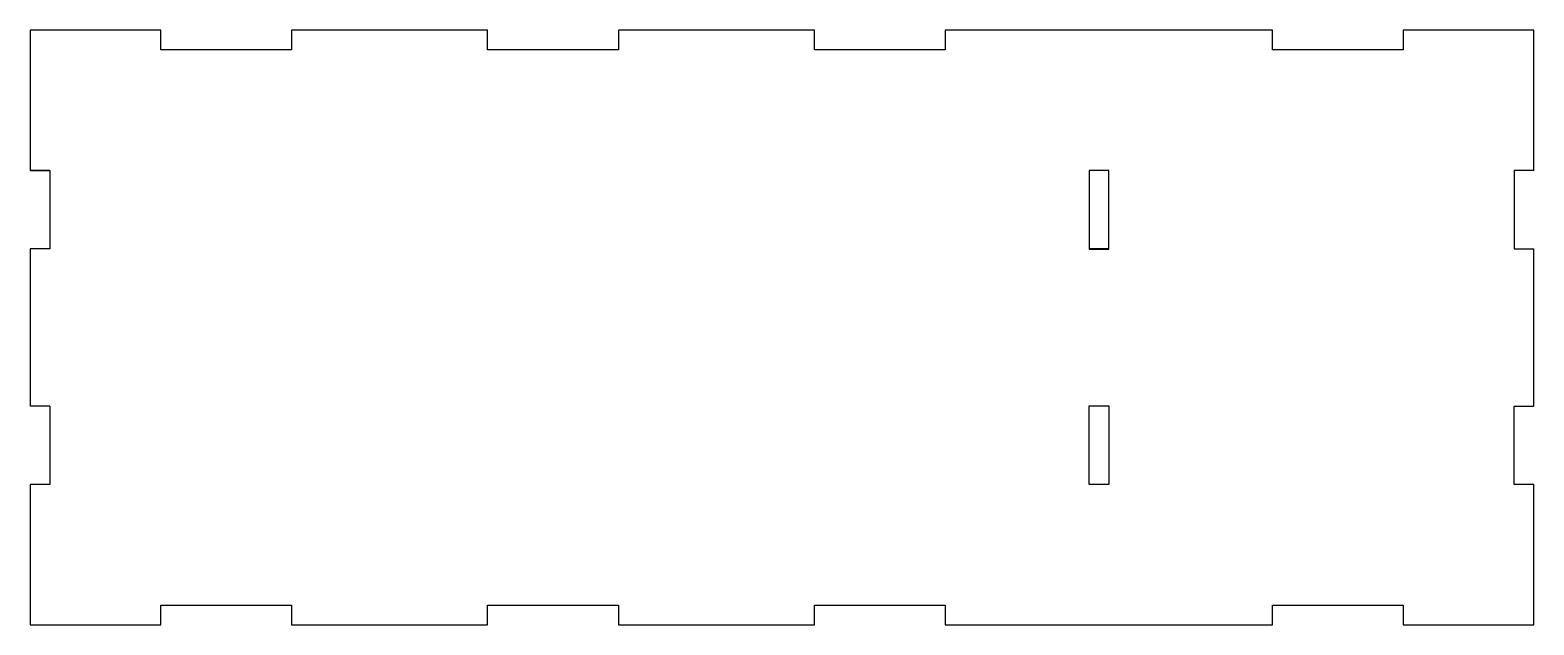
# Model space of a CAD drawing. Header units: millimetres. Extents: x -230 to 0, y -91 to 0.
import ezdxf

# ---------------------------------------------------------------- set-up
doc = ezdxf.new("R2010")
doc.units = ezdxf.units.MM
doc.header["$MEASUREMENT"] = 0

msp = doc.modelspace()

# ---------------------------------------------------------------- linework, layer by layer
at = {"linetype": 'Continuous'}
for p, q in [((-230, -21.5), (-227, -21.5)), ((-227, -21.5), (-230, -21.5)), ((-227, -21.5), (-227, -33.46)), ((-65, -21.5), (-68, -21.5)), ((-227, -33.46), (-230, -33.46)), ((-65, -33.46), (-68, -33.46)), ((-227, -57.53), (-230, -57.53)), ((-227, -57.53), (-227, -69.5)), ((-65, -57.53), (-68, -57.53)), ((-227, -69.5), (-230, -69.5)), ((-65, -69.5), (-68, -69.5))]:
    msp.add_line(p, q, dxfattribs=at)
for p, q in [((0, -21.5), (-3, -21.5)), ((-3, -21.5), (-3, -33.46)), ((-3, -33.46), (0, -33.46)), ((-3, -69.5), (-3, -57.53)), ((-3, -57.53), (0, -57.53)), ((0, -69.5), (-3, -69.5))]:
    msp.add_line(p, q)
for points in [[(0, -21.5), (0, 0), (-20, 0), (-20, -3), (-40, -3), (-40, 0), (-90.02, 0), (-90.02, -3), (-110.02, -3), (-110.02, 0), (-140.02, 0), (-140.02, -3), (-160.02, -3), (-160.02, 0), (-190.02, 0), (-190.02, -3), (-210.02, -3), (-210.02, 0), (-230, 0), (-230, -21.5)], [(-230, -33.46), (-230, -57.53)], [(0, -57.53), (0, -33.46)], [(-230, -69.5), (-230, -91), (-210.02, -91), (-210.02, -88), (-190.02, -88), (-190.02, -91), (-160.02, -91), (-160.02, -88), (-140.02, -88), (-140.02, -91), (-110.02, -91), (-110.02, -88), (-90.02, -88), (-90.02, -91), (-40, -91), (-40, -88), (-20, -88), (-20, -91), (0, -91), (0, -69.5)]]:
    msp.add_lwpolyline(points)
for points in [[(-65, -21.5), (-68, -21.5), (-68, -33.5), (-65, -33.5)], [(-65, -69.5), (-68, -69.5), (-68, -57.5), (-65, -57.5)]]:
    msp.add_lwpolyline(points, close=True)

doc.saveas('drawing.dxf')
